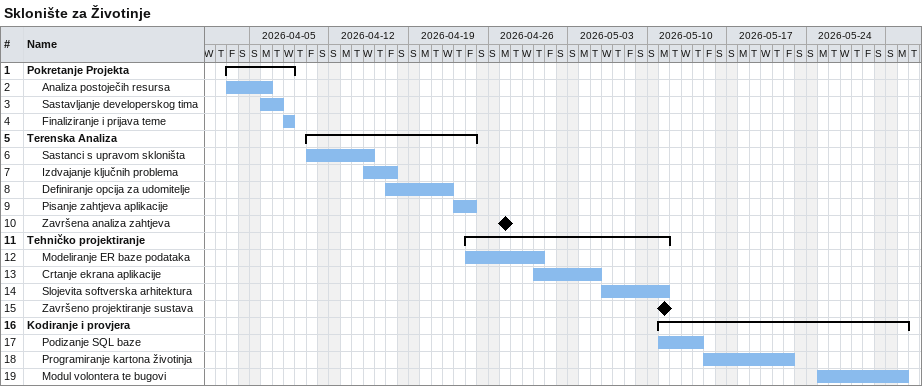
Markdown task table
Sklonište za Životinje

| ID | Level | Task | Start | Finish |
|---|---|---|---|---|
| 1 | 1 | **Pokretanje Projekta** | 2026-04-03 | 2026-04-08 |
| 2 | 2 | Analiza postoječih resursa | 2026-04-03 | 2026-04-06 |
| 3 | 2 | Sastavljanje developerskog tima | 2026-04-06 | 2026-04-07 |
| 4 | 2 | Finaliziranje i prijava teme | 2026-04-08 | 2026-04-08 |
| 5 | 1 | **Terenska Analiza** | 2026-04-10 | 2026-04-24 |
| 6 | 2 | Sastanci s upravom skloništa | 2026-04-10 | 2026-04-15 |
| 7 | 2 | Izdvajanje ključnih problema | 2026-04-15 | 2026-04-17 |
| 8 | 2 | Definiranje opcija za udomitelje | 2026-04-17 | 2026-04-22 |
| 9 | 2 | Pisanje zahtjeva aplikacije | 2026-04-23 | 2026-04-24 |
| 10 | 2 | Završena analiza zahtjeva (milestone) | 2026-04-27 | 2026-04-27 |
| 11 | 1 | **Tehničko projektiranje** | 2026-04-24 | 2026-05-11 |
| 12 | 2 | Modeliranje ER baze podataka | 2026-04-24 | 2026-04-30 |
| 13 | 2 | Crtanje ekrana aplikacije | 2026-04-30 | 2026-05-05 |
| 14 | 2 | Slojevita softverska arhitektura | 2026-05-06 | 2026-05-11 |
| 15 | 2 | Završeno projektiranje sustava (milestone) | 2026-05-11 | 2026-05-11 |
| 16 | 1 | **Kodiranje i provjera** | 2026-05-11 | 2026-06-01 |
| 17 | 2 | Podizanje SQL baze | 2026-05-11 | 2026-05-14 |
| 18 | 2 | Programiranje kartona životinja | 2026-05-15 | 2026-05-22 |
| 19 | 2 | Modul volontera te bugovi | 2026-05-25 | 2026-06-01 |
